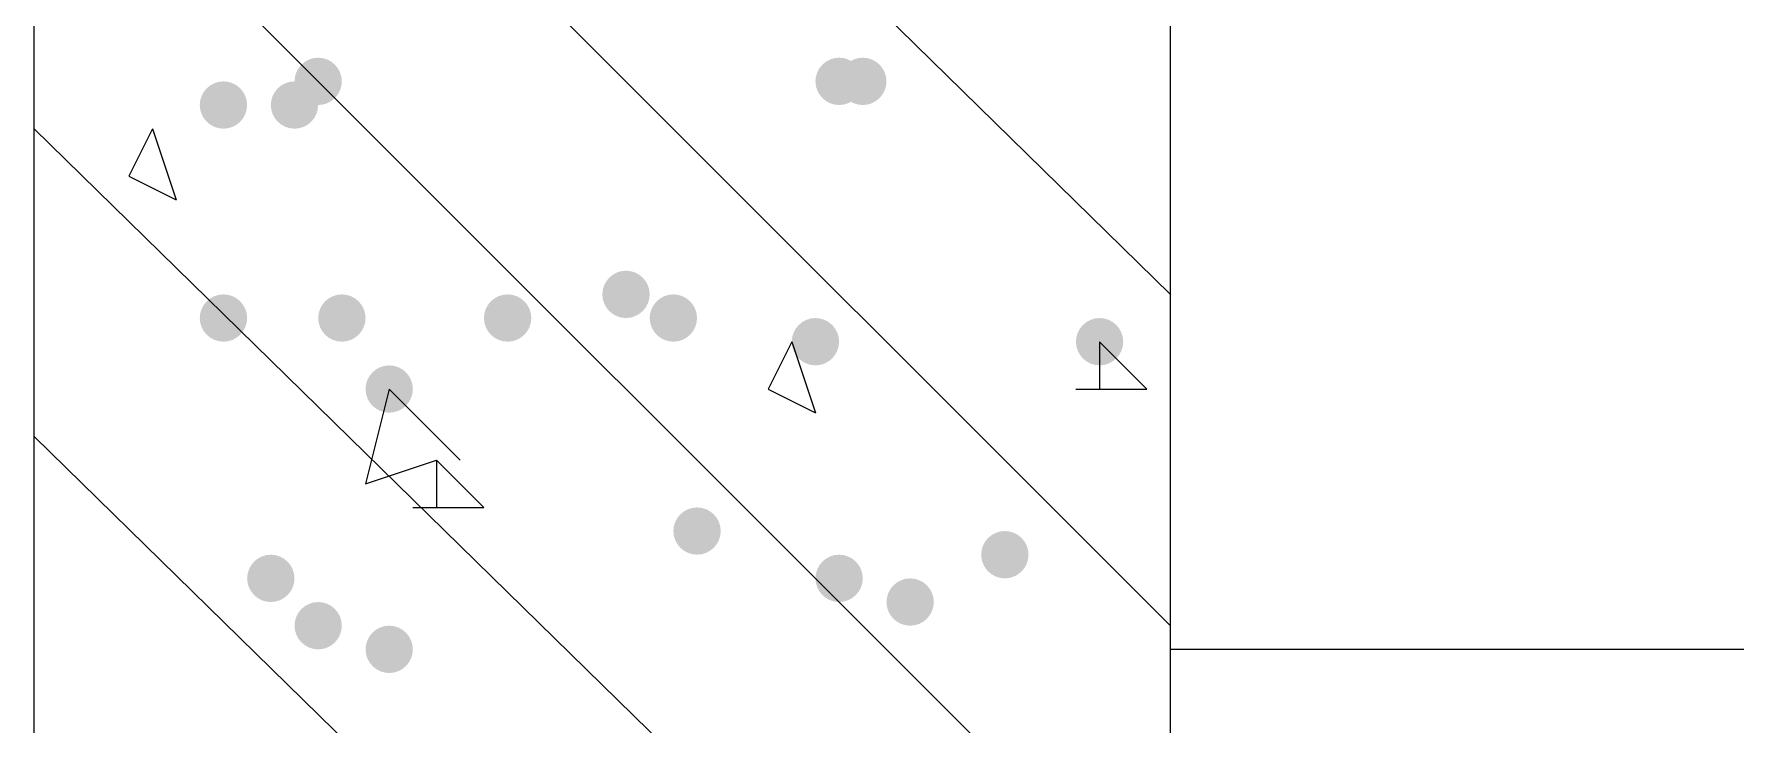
# Model space of a CAD drawing. Header units: inches. Extents: x 11 to 286, y 6 to 196.
# Drawn here: x 133.364 to 136.407, y 149.146 to 150.382 of the extents above; entities that cross this region are included whole.
import ezdxf

# ---------------------------------------------------------------- set-up
doc = ezdxf.new("R2010")
doc.units = ezdxf.units.IN
doc.header["$MEASUREMENT"] = 0
doc.layers.add('PDF_几何图形', color=7, linetype='Continuous')
doc.layers.add('PDF_实体填充', color=7, linetype='Continuous', true_color=0xffffff)

msp = doc.modelspace()

# ---------------------------------------------------------------- hatches: boundary and pattern name
at = {"layer": 'PDF_实体填充', "transparency": 33554559}
h = msp.add_hatch(color=7, dxfattribs=at)
edge = h.paths.add_edge_path(flags=0)
edge.add_spline(control_points=[(133.9144, 150.2974), (133.9144, 150.2742), (133.8954, 150.2551), (133.8721, 150.2551)], knot_values=[0, 0, 0, 0, 1, 1, 1, 1], degree=3, periodic=0)
edge.add_spline(control_points=[(133.8721, 150.2551), (133.8488, 150.2551), (133.8298, 150.2742), (133.8298, 150.2974)], knot_values=[0, 0, 0, 0, 1, 1, 1, 1], degree=3, periodic=0)
edge.add_line((133.8298, 150.2974), (133.8298, 150.2974))
edge.add_spline(control_points=[(133.8298, 150.2974), (133.8298, 150.3207), (133.8488, 150.3398), (133.8721, 150.3398)], knot_values=[0, 0, 0, 0, 1, 1, 1, 1], degree=3, periodic=0)
edge.add_spline(control_points=[(133.8721, 150.3398), (133.8954, 150.3398), (133.9144, 150.3207), (133.9144, 150.2974)], knot_values=[0, 0, 0, 0, 1, 1, 1, 1], degree=3, periodic=0)
edge.add_line((133.9144, 150.2974), (133.9144, 150.2974))
edge.add_line((133.9144, 150.2974), (133.9144, 150.2974))
h = msp.add_hatch(color=7, dxfattribs=at)
edge = h.paths.add_edge_path(flags=0)
edge.add_spline(control_points=[(134.8458, 150.2974), (134.8458, 150.2742), (134.8267, 150.2551), (134.8034, 150.2551)], knot_values=[0, 0, 0, 0, 1, 1, 1, 1], degree=3, periodic=0)
edge.add_spline(control_points=[(134.8034, 150.2551), (134.7802, 150.2551), (134.7611, 150.2742), (134.7611, 150.2974)], knot_values=[0, 0, 0, 0, 1, 1, 1, 1], degree=3, periodic=0)
edge.add_line((134.7611, 150.2974), (134.7611, 150.2974))
edge.add_spline(control_points=[(134.7611, 150.2974), (134.7611, 150.3207), (134.7802, 150.3398), (134.8034, 150.3398)], knot_values=[0, 0, 0, 0, 1, 1, 1, 1], degree=3, periodic=0)
edge.add_spline(control_points=[(134.8034, 150.3398), (134.8267, 150.3398), (134.8458, 150.3207), (134.8458, 150.2974)], knot_values=[0, 0, 0, 0, 1, 1, 1, 1], degree=3, periodic=0)
edge.add_line((134.8458, 150.2974), (134.8458, 150.2974))
edge.add_line((134.8458, 150.2974), (134.8458, 150.2974))
h = msp.add_hatch(color=7, dxfattribs=at)
edge = h.paths.add_edge_path(flags=0)
edge.add_spline(control_points=[(134.8881, 150.2974), (134.8881, 150.2742), (134.8691, 150.2551), (134.8458, 150.2551)], knot_values=[0, 0, 0, 0, 1, 1, 1, 1], degree=3, periodic=0)
edge.add_spline(control_points=[(134.8458, 150.2551), (134.8225, 150.2551), (134.8034, 150.2742), (134.8034, 150.2974)], knot_values=[0, 0, 0, 0, 1, 1, 1, 1], degree=3, periodic=0)
edge.add_line((134.8034, 150.2974), (134.8034, 150.2974))
edge.add_spline(control_points=[(134.8034, 150.2974), (134.8034, 150.3207), (134.8225, 150.3398), (134.8458, 150.3398)], knot_values=[0, 0, 0, 0, 1, 1, 1, 1], degree=3, periodic=0)
edge.add_spline(control_points=[(134.8458, 150.3398), (134.8691, 150.3398), (134.8881, 150.3207), (134.8881, 150.2974)], knot_values=[0, 0, 0, 0, 1, 1, 1, 1], degree=3, periodic=0)
edge.add_line((134.8881, 150.2974), (134.8881, 150.2974))
edge.add_line((134.8881, 150.2974), (134.8881, 150.2974))
h = msp.add_hatch(color=7, dxfattribs=at)
edge = h.paths.add_edge_path(flags=0)
edge.add_spline(control_points=[(133.7451, 150.2551), (133.7451, 150.2318), (133.7261, 150.2128), (133.7028, 150.2128)], knot_values=[0, 0, 0, 0, 1, 1, 1, 1], degree=3, periodic=0)
edge.add_spline(control_points=[(133.7028, 150.2128), (133.6795, 150.2128), (133.6604, 150.2318), (133.6604, 150.2551)], knot_values=[0, 0, 0, 0, 1, 1, 1, 1], degree=3, periodic=0)
edge.add_line((133.6604, 150.2551), (133.6604, 150.2551))
edge.add_spline(control_points=[(133.6604, 150.2551), (133.6604, 150.2784), (133.6795, 150.2974), (133.7028, 150.2974)], knot_values=[0, 0, 0, 0, 1, 1, 1, 1], degree=3, periodic=0)
edge.add_spline(control_points=[(133.7028, 150.2974), (133.7261, 150.2974), (133.7451, 150.2784), (133.7451, 150.2551)], knot_values=[0, 0, 0, 0, 1, 1, 1, 1], degree=3, periodic=0)
edge.add_line((133.7451, 150.2551), (133.7451, 150.2551))
edge.add_line((133.7451, 150.2551), (133.7451, 150.2551))
h = msp.add_hatch(color=7, dxfattribs=at)
edge = h.paths.add_edge_path(flags=0)
edge.add_spline(control_points=[(133.8721, 150.2551), (133.8721, 150.2318), (133.8531, 150.2128), (133.8298, 150.2128)], knot_values=[0, 0, 0, 0, 1, 1, 1, 1], degree=3, periodic=0)
edge.add_spline(control_points=[(133.8298, 150.2128), (133.8065, 150.2128), (133.7874, 150.2318), (133.7874, 150.2551)], knot_values=[0, 0, 0, 0, 1, 1, 1, 1], degree=3, periodic=0)
edge.add_line((133.7874, 150.2551), (133.7874, 150.2551))
edge.add_spline(control_points=[(133.7874, 150.2551), (133.7874, 150.2784), (133.8065, 150.2974), (133.8298, 150.2974)], knot_values=[0, 0, 0, 0, 1, 1, 1, 1], degree=3, periodic=0)
edge.add_spline(control_points=[(133.8298, 150.2974), (133.8531, 150.2974), (133.8721, 150.2784), (133.8721, 150.2551)], knot_values=[0, 0, 0, 0, 1, 1, 1, 1], degree=3, periodic=0)
edge.add_line((133.8721, 150.2551), (133.8721, 150.2551))
edge.add_line((133.8721, 150.2551), (133.8721, 150.2551))
h = msp.add_hatch(color=7, dxfattribs=at)
edge = h.paths.add_edge_path(flags=0)
edge.add_spline(control_points=[(134.4648, 149.9164), (134.4648, 149.8932), (134.4457, 149.8741), (134.4224, 149.8741)], knot_values=[0, 0, 0, 0, 1, 1, 1, 1], degree=3, periodic=0)
edge.add_spline(control_points=[(134.4224, 149.8741), (134.3992, 149.8741), (134.3801, 149.8932), (134.3801, 149.9164)], knot_values=[0, 0, 0, 0, 1, 1, 1, 1], degree=3, periodic=0)
edge.add_line((134.3801, 149.9164), (134.3801, 149.9164))
edge.add_spline(control_points=[(134.3801, 149.9164), (134.3801, 149.9397), (134.3992, 149.9588), (134.4224, 149.9588)], knot_values=[0, 0, 0, 0, 1, 1, 1, 1], degree=3, periodic=0)
edge.add_spline(control_points=[(134.4224, 149.9588), (134.4457, 149.9588), (134.4648, 149.9397), (134.4648, 149.9164)], knot_values=[0, 0, 0, 0, 1, 1, 1, 1], degree=3, periodic=0)
edge.add_line((134.4648, 149.9164), (134.4648, 149.9164))
edge.add_line((134.4648, 149.9164), (134.4648, 149.9164))
h = msp.add_hatch(color=7, dxfattribs=at)
edge = h.paths.add_edge_path(flags=0)
edge.add_spline(control_points=[(133.7451, 149.8741), (133.7451, 149.8508), (133.7261, 149.8318), (133.7028, 149.8318)], knot_values=[0, 0, 0, 0, 1, 1, 1, 1], degree=3, periodic=0)
edge.add_spline(control_points=[(133.7028, 149.8318), (133.6795, 149.8318), (133.6604, 149.8508), (133.6604, 149.8741)], knot_values=[0, 0, 0, 0, 1, 1, 1, 1], degree=3, periodic=0)
edge.add_line((133.6604, 149.8741), (133.6604, 149.8741))
edge.add_spline(control_points=[(133.6604, 149.8741), (133.6604, 149.8974), (133.6795, 149.9164), (133.7028, 149.9164)], knot_values=[0, 0, 0, 0, 1, 1, 1, 1], degree=3, periodic=0)
edge.add_spline(control_points=[(133.7028, 149.9164), (133.7261, 149.9164), (133.7451, 149.8974), (133.7451, 149.8741)], knot_values=[0, 0, 0, 0, 1, 1, 1, 1], degree=3, periodic=0)
edge.add_line((133.7451, 149.8741), (133.7451, 149.8741))
edge.add_line((133.7451, 149.8741), (133.7451, 149.8741))
h = msp.add_hatch(color=7, dxfattribs=at)
edge = h.paths.add_edge_path(flags=0)
edge.add_spline(control_points=[(133.9568, 149.8741), (133.9568, 149.8508), (133.9377, 149.8318), (133.9144, 149.8318)], knot_values=[0, 0, 0, 0, 1, 1, 1, 1], degree=3, periodic=0)
edge.add_spline(control_points=[(133.9144, 149.8318), (133.8912, 149.8318), (133.8721, 149.8508), (133.8721, 149.8741)], knot_values=[0, 0, 0, 0, 1, 1, 1, 1], degree=3, periodic=0)
edge.add_line((133.8721, 149.8741), (133.8721, 149.8741))
edge.add_spline(control_points=[(133.8721, 149.8741), (133.8721, 149.8974), (133.8912, 149.9164), (133.9144, 149.9164)], knot_values=[0, 0, 0, 0, 1, 1, 1, 1], degree=3, periodic=0)
edge.add_spline(control_points=[(133.9144, 149.9164), (133.9377, 149.9164), (133.9568, 149.8974), (133.9568, 149.8741)], knot_values=[0, 0, 0, 0, 1, 1, 1, 1], degree=3, periodic=0)
edge.add_line((133.9568, 149.8741), (133.9568, 149.8741))
edge.add_line((133.9568, 149.8741), (133.9568, 149.8741))
h = msp.add_hatch(color=7, dxfattribs=at)
edge = h.paths.add_edge_path(flags=0)
edge.add_spline(control_points=[(134.2531, 149.8741), (134.2531, 149.8508), (134.2341, 149.8318), (134.2108, 149.8318)], knot_values=[0, 0, 0, 0, 1, 1, 1, 1], degree=3, periodic=0)
edge.add_spline(control_points=[(134.2108, 149.8318), (134.1875, 149.8318), (134.1684, 149.8508), (134.1684, 149.8741)], knot_values=[0, 0, 0, 0, 1, 1, 1, 1], degree=3, periodic=0)
edge.add_line((134.1684, 149.8741), (134.1684, 149.8741))
edge.add_spline(control_points=[(134.1684, 149.8741), (134.1684, 149.8974), (134.1875, 149.9164), (134.2108, 149.9164)], knot_values=[0, 0, 0, 0, 1, 1, 1, 1], degree=3, periodic=0)
edge.add_spline(control_points=[(134.2108, 149.9164), (134.2341, 149.9164), (134.2531, 149.8974), (134.2531, 149.8741)], knot_values=[0, 0, 0, 0, 1, 1, 1, 1], degree=3, periodic=0)
edge.add_line((134.2531, 149.8741), (134.2531, 149.8741))
edge.add_line((134.2531, 149.8741), (134.2531, 149.8741))
h = msp.add_hatch(color=7, dxfattribs=at)
edge = h.paths.add_edge_path(flags=0)
edge.add_spline(control_points=[(134.5494, 149.8741), (134.5494, 149.8508), (134.5304, 149.8318), (134.5071, 149.8318)], knot_values=[0, 0, 0, 0, 1, 1, 1, 1], degree=3, periodic=0)
edge.add_spline(control_points=[(134.5071, 149.8318), (134.4838, 149.8318), (134.4648, 149.8508), (134.4648, 149.8741)], knot_values=[0, 0, 0, 0, 1, 1, 1, 1], degree=3, periodic=0)
edge.add_line((134.4648, 149.8741), (134.4648, 149.8741))
edge.add_spline(control_points=[(134.4648, 149.8741), (134.4648, 149.8974), (134.4838, 149.9164), (134.5071, 149.9164)], knot_values=[0, 0, 0, 0, 1, 1, 1, 1], degree=3, periodic=0)
edge.add_spline(control_points=[(134.5071, 149.9164), (134.5304, 149.9164), (134.5494, 149.8974), (134.5494, 149.8741)], knot_values=[0, 0, 0, 0, 1, 1, 1, 1], degree=3, periodic=0)
edge.add_line((134.5494, 149.8741), (134.5494, 149.8741))
edge.add_line((134.5494, 149.8741), (134.5494, 149.8741))
h = msp.add_hatch(color=7, dxfattribs=at)
edge = h.paths.add_edge_path(flags=0)
edge.add_spline(control_points=[(134.8034, 149.8318), (134.8034, 149.8085), (134.7844, 149.7894), (134.7611, 149.7894)], knot_values=[0, 0, 0, 0, 1, 1, 1, 1], degree=3, periodic=0)
edge.add_spline(control_points=[(134.7611, 149.7894), (134.7378, 149.7894), (134.7188, 149.8085), (134.7188, 149.8318)], knot_values=[0, 0, 0, 0, 1, 1, 1, 1], degree=3, periodic=0)
edge.add_line((134.7188, 149.8318), (134.7188, 149.8318))
edge.add_spline(control_points=[(134.7188, 149.8318), (134.7188, 149.8551), (134.7378, 149.8741), (134.7611, 149.8741)], knot_values=[0, 0, 0, 0, 1, 1, 1, 1], degree=3, periodic=0)
edge.add_spline(control_points=[(134.7611, 149.8741), (134.7844, 149.8741), (134.8034, 149.8551), (134.8034, 149.8318)], knot_values=[0, 0, 0, 0, 1, 1, 1, 1], degree=3, periodic=0)
edge.add_line((134.8034, 149.8318), (134.8034, 149.8318))
edge.add_line((134.8034, 149.8318), (134.8034, 149.8318))
h = msp.add_hatch(color=7, dxfattribs=at)
edge = h.paths.add_edge_path(flags=0)
edge.add_spline(control_points=[(135.3114, 149.8318), (135.3114, 149.8085), (135.2924, 149.7894), (135.2691, 149.7894)], knot_values=[0, 0, 0, 0, 1, 1, 1, 1], degree=3, periodic=0)
edge.add_spline(control_points=[(135.2691, 149.7894), (135.2458, 149.7894), (135.2268, 149.8085), (135.2268, 149.8318)], knot_values=[0, 0, 0, 0, 1, 1, 1, 1], degree=3, periodic=0)
edge.add_line((135.2268, 149.8318), (135.2268, 149.8318))
edge.add_spline(control_points=[(135.2268, 149.8318), (135.2268, 149.8551), (135.2458, 149.8741), (135.2691, 149.8741)], knot_values=[0, 0, 0, 0, 1, 1, 1, 1], degree=3, periodic=0)
edge.add_spline(control_points=[(135.2691, 149.8741), (135.2924, 149.8741), (135.3114, 149.8551), (135.3114, 149.8318)], knot_values=[0, 0, 0, 0, 1, 1, 1, 1], degree=3, periodic=0)
edge.add_line((135.3114, 149.8318), (135.3114, 149.8318))
edge.add_line((135.3114, 149.8318), (135.3114, 149.8318))
h = msp.add_hatch(color=7, dxfattribs=at)
edge = h.paths.add_edge_path(flags=0)
edge.add_spline(control_points=[(134.0414, 149.7471), (134.0414, 149.7238), (134.0224, 149.7048), (133.9991, 149.7048)], knot_values=[0, 0, 0, 0, 1, 1, 1, 1], degree=3, periodic=0)
edge.add_spline(control_points=[(133.9991, 149.7048), (133.9758, 149.7048), (133.9568, 149.7238), (133.9568, 149.7471)], knot_values=[0, 0, 0, 0, 1, 1, 1, 1], degree=3, periodic=0)
edge.add_line((133.9568, 149.7471), (133.9568, 149.7471))
edge.add_spline(control_points=[(133.9568, 149.7471), (133.9568, 149.7704), (133.9758, 149.7894), (133.9991, 149.7894)], knot_values=[0, 0, 0, 0, 1, 1, 1, 1], degree=3, periodic=0)
edge.add_spline(control_points=[(133.9991, 149.7894), (134.0224, 149.7894), (134.0414, 149.7704), (134.0414, 149.7471)], knot_values=[0, 0, 0, 0, 1, 1, 1, 1], degree=3, periodic=0)
edge.add_line((134.0414, 149.7471), (134.0414, 149.7471))
edge.add_line((134.0414, 149.7471), (134.0414, 149.7471))
h = msp.add_hatch(color=7, dxfattribs=at)
edge = h.paths.add_edge_path(flags=0)
edge.add_spline(control_points=[(134.5918, 149.4931), (134.5918, 149.4698), (134.5727, 149.4508), (134.5494, 149.4508)], knot_values=[0, 0, 0, 0, 1, 1, 1, 1], degree=3, periodic=0)
edge.add_spline(control_points=[(134.5494, 149.4508), (134.5262, 149.4508), (134.5071, 149.4698), (134.5071, 149.4931)], knot_values=[0, 0, 0, 0, 1, 1, 1, 1], degree=3, periodic=0)
edge.add_line((134.5071, 149.4931), (134.5071, 149.4931))
edge.add_spline(control_points=[(134.5071, 149.4931), (134.5071, 149.5164), (134.5262, 149.5354), (134.5494, 149.5354)], knot_values=[0, 0, 0, 0, 1, 1, 1, 1], degree=3, periodic=0)
edge.add_spline(control_points=[(134.5494, 149.5354), (134.5727, 149.5354), (134.5918, 149.5164), (134.5918, 149.4931)], knot_values=[0, 0, 0, 0, 1, 1, 1, 1], degree=3, periodic=0)
edge.add_line((134.5918, 149.4931), (134.5918, 149.4931))
edge.add_line((134.5918, 149.4931), (134.5918, 149.4931))
h = msp.add_hatch(color=7, dxfattribs=at)
edge = h.paths.add_edge_path(flags=0)
edge.add_spline(control_points=[(135.1421, 149.4508), (135.1421, 149.4275), (135.1231, 149.4084), (135.0998, 149.4084)], knot_values=[0, 0, 0, 0, 1, 1, 1, 1], degree=3, periodic=0)
edge.add_spline(control_points=[(135.0998, 149.4084), (135.0765, 149.4084), (135.0574, 149.4275), (135.0574, 149.4508)], knot_values=[0, 0, 0, 0, 1, 1, 1, 1], degree=3, periodic=0)
edge.add_line((135.0574, 149.4508), (135.0574, 149.4508))
edge.add_spline(control_points=[(135.0574, 149.4508), (135.0574, 149.4741), (135.0765, 149.4931), (135.0998, 149.4931)], knot_values=[0, 0, 0, 0, 1, 1, 1, 1], degree=3, periodic=0)
edge.add_spline(control_points=[(135.0998, 149.4931), (135.1231, 149.4931), (135.1421, 149.4741), (135.1421, 149.4508)], knot_values=[0, 0, 0, 0, 1, 1, 1, 1], degree=3, periodic=0)
edge.add_line((135.1421, 149.4508), (135.1421, 149.4508))
edge.add_line((135.1421, 149.4508), (135.1421, 149.4508))
h = msp.add_hatch(color=7, dxfattribs=at)
edge = h.paths.add_edge_path(flags=0)
edge.add_spline(control_points=[(133.8298, 149.4084), (133.8298, 149.3852), (133.8107, 149.3661), (133.7874, 149.3661)], knot_values=[0, 0, 0, 0, 1, 1, 1, 1], degree=3, periodic=0)
edge.add_spline(control_points=[(133.7874, 149.3661), (133.7642, 149.3661), (133.7451, 149.3852), (133.7451, 149.4084)], knot_values=[0, 0, 0, 0, 1, 1, 1, 1], degree=3, periodic=0)
edge.add_line((133.7451, 149.4084), (133.7451, 149.4084))
edge.add_spline(control_points=[(133.7451, 149.4084), (133.7451, 149.4317), (133.7642, 149.4508), (133.7874, 149.4508)], knot_values=[0, 0, 0, 0, 1, 1, 1, 1], degree=3, periodic=0)
edge.add_spline(control_points=[(133.7874, 149.4508), (133.8107, 149.4508), (133.8298, 149.4317), (133.8298, 149.4084)], knot_values=[0, 0, 0, 0, 1, 1, 1, 1], degree=3, periodic=0)
edge.add_line((133.8298, 149.4084), (133.8298, 149.4084))
edge.add_line((133.8298, 149.4084), (133.8298, 149.4084))
h = msp.add_hatch(color=7, dxfattribs=at)
edge = h.paths.add_edge_path(flags=0)
edge.add_spline(control_points=[(134.8458, 149.4084), (134.8458, 149.3852), (134.8267, 149.3661), (134.8034, 149.3661)], knot_values=[0, 0, 0, 0, 1, 1, 1, 1], degree=3, periodic=0)
edge.add_spline(control_points=[(134.8034, 149.3661), (134.7802, 149.3661), (134.7611, 149.3852), (134.7611, 149.4084)], knot_values=[0, 0, 0, 0, 1, 1, 1, 1], degree=3, periodic=0)
edge.add_line((134.7611, 149.4084), (134.7611, 149.4084))
edge.add_spline(control_points=[(134.7611, 149.4084), (134.7611, 149.4317), (134.7802, 149.4508), (134.8034, 149.4508)], knot_values=[0, 0, 0, 0, 1, 1, 1, 1], degree=3, periodic=0)
edge.add_spline(control_points=[(134.8034, 149.4508), (134.8267, 149.4508), (134.8458, 149.4317), (134.8458, 149.4084)], knot_values=[0, 0, 0, 0, 1, 1, 1, 1], degree=3, periodic=0)
edge.add_line((134.8458, 149.4084), (134.8458, 149.4084))
edge.add_line((134.8458, 149.4084), (134.8458, 149.4084))
h = msp.add_hatch(color=7, dxfattribs=at)
edge = h.paths.add_edge_path(flags=0)
edge.add_spline(control_points=[(134.9728, 149.3661), (134.9728, 149.3428), (134.9537, 149.3238), (134.9304, 149.3238)], knot_values=[0, 0, 0, 0, 1, 1, 1, 1], degree=3, periodic=0)
edge.add_spline(control_points=[(134.9304, 149.3238), (134.9072, 149.3238), (134.8881, 149.3428), (134.8881, 149.3661)], knot_values=[0, 0, 0, 0, 1, 1, 1, 1], degree=3, periodic=0)
edge.add_line((134.8881, 149.3661), (134.8881, 149.3661))
edge.add_spline(control_points=[(134.8881, 149.3661), (134.8881, 149.3894), (134.9072, 149.4084), (134.9304, 149.4084)], knot_values=[0, 0, 0, 0, 1, 1, 1, 1], degree=3, periodic=0)
edge.add_spline(control_points=[(134.9304, 149.4084), (134.9537, 149.4084), (134.9728, 149.3894), (134.9728, 149.3661)], knot_values=[0, 0, 0, 0, 1, 1, 1, 1], degree=3, periodic=0)
edge.add_line((134.9728, 149.3661), (134.9728, 149.3661))
edge.add_line((134.9728, 149.3661), (134.9728, 149.3661))
h = msp.add_hatch(color=7, dxfattribs=at)
edge = h.paths.add_edge_path(flags=0)
edge.add_spline(control_points=[(133.9144, 149.3238), (133.9144, 149.3005), (133.8954, 149.2814), (133.8721, 149.2814)], knot_values=[0, 0, 0, 0, 1, 1, 1, 1], degree=3, periodic=0)
edge.add_spline(control_points=[(133.8721, 149.2814), (133.8488, 149.2814), (133.8298, 149.3005), (133.8298, 149.3238)], knot_values=[0, 0, 0, 0, 1, 1, 1, 1], degree=3, periodic=0)
edge.add_line((133.8298, 149.3238), (133.8298, 149.3238))
edge.add_spline(control_points=[(133.8298, 149.3238), (133.8298, 149.3471), (133.8488, 149.3661), (133.8721, 149.3661)], knot_values=[0, 0, 0, 0, 1, 1, 1, 1], degree=3, periodic=0)
edge.add_spline(control_points=[(133.8721, 149.3661), (133.8954, 149.3661), (133.9144, 149.3471), (133.9144, 149.3238)], knot_values=[0, 0, 0, 0, 1, 1, 1, 1], degree=3, periodic=0)
edge.add_line((133.9144, 149.3238), (133.9144, 149.3238))
edge.add_line((133.9144, 149.3238), (133.9144, 149.3238))
h = msp.add_hatch(color=7, dxfattribs=at)
edge = h.paths.add_edge_path(flags=0)
edge.add_spline(control_points=[(134.0414, 149.2814), (134.0414, 149.2582), (134.0224, 149.2391), (133.9991, 149.2391)], knot_values=[0, 0, 0, 0, 1, 1, 1, 1], degree=3, periodic=0)
edge.add_spline(control_points=[(133.9991, 149.2391), (133.9758, 149.2391), (133.9568, 149.2582), (133.9568, 149.2814)], knot_values=[0, 0, 0, 0, 1, 1, 1, 1], degree=3, periodic=0)
edge.add_line((133.9568, 149.2814), (133.9568, 149.2814))
edge.add_spline(control_points=[(133.9568, 149.2814), (133.9568, 149.3047), (133.9758, 149.3238), (133.9991, 149.3238)], knot_values=[0, 0, 0, 0, 1, 1, 1, 1], degree=3, periodic=0)
edge.add_spline(control_points=[(133.9991, 149.3238), (134.0224, 149.3238), (134.0414, 149.3047), (134.0414, 149.2814)], knot_values=[0, 0, 0, 0, 1, 1, 1, 1], degree=3, periodic=0)
edge.add_line((134.0414, 149.2814), (134.0414, 149.2814))
edge.add_line((134.0414, 149.2814), (134.0414, 149.2814))

# ---------------------------------------------------------------- linework, layer by layer
at = {"layer": 'PDF_几何图形'}
for p, q in [((135.3961, 124.6858), (135.3961, 166.5534)), ((133.3641, 124.6858), (133.3641, 164.0134)), ((133.3641, 151.9061), (135.3961, 149.9164)), ((133.3641, 151.3558), (135.3961, 149.3238)), ((133.3641, 150.8054), (135.3961, 148.7734)), ((133.3641, 150.2128), (135.3961, 148.2231)), ((133.5758, 150.2128), (133.5334, 150.1281)), ((133.5758, 150.2128), (133.6181, 150.0858)), ((133.5334, 150.1281), (133.6181, 150.0858)), ((134.7188, 149.8318), (134.6764, 149.7471)), ((134.7188, 149.8318), (134.7611, 149.7048)), ((135.2691, 149.8318), (135.3538, 149.7471)), ((135.2691, 149.8318), (135.2691, 149.7471)), ((133.9991, 149.7471), (133.9568, 149.5778)), ((133.9991, 149.7471), (134.1261, 149.6201)), ((134.6764, 149.7471), (134.7611, 149.7048)), ((135.2268, 149.7471), (135.3538, 149.7471)), ((133.3641, 149.6624), (135.3961, 147.6728)), ((133.9568, 149.5778), (134.0838, 149.6201)), ((134.0838, 149.6201), (134.1684, 149.5354)), ((134.0838, 149.6201), (134.0838, 149.5354)), ((134.0414, 149.5354), (134.1684, 149.5354)), ((161.7698, 149.2814), (135.3961, 149.2814))]:
    msp.add_line(p, q, dxfattribs=at)

doc.saveas('drawing.dxf')
